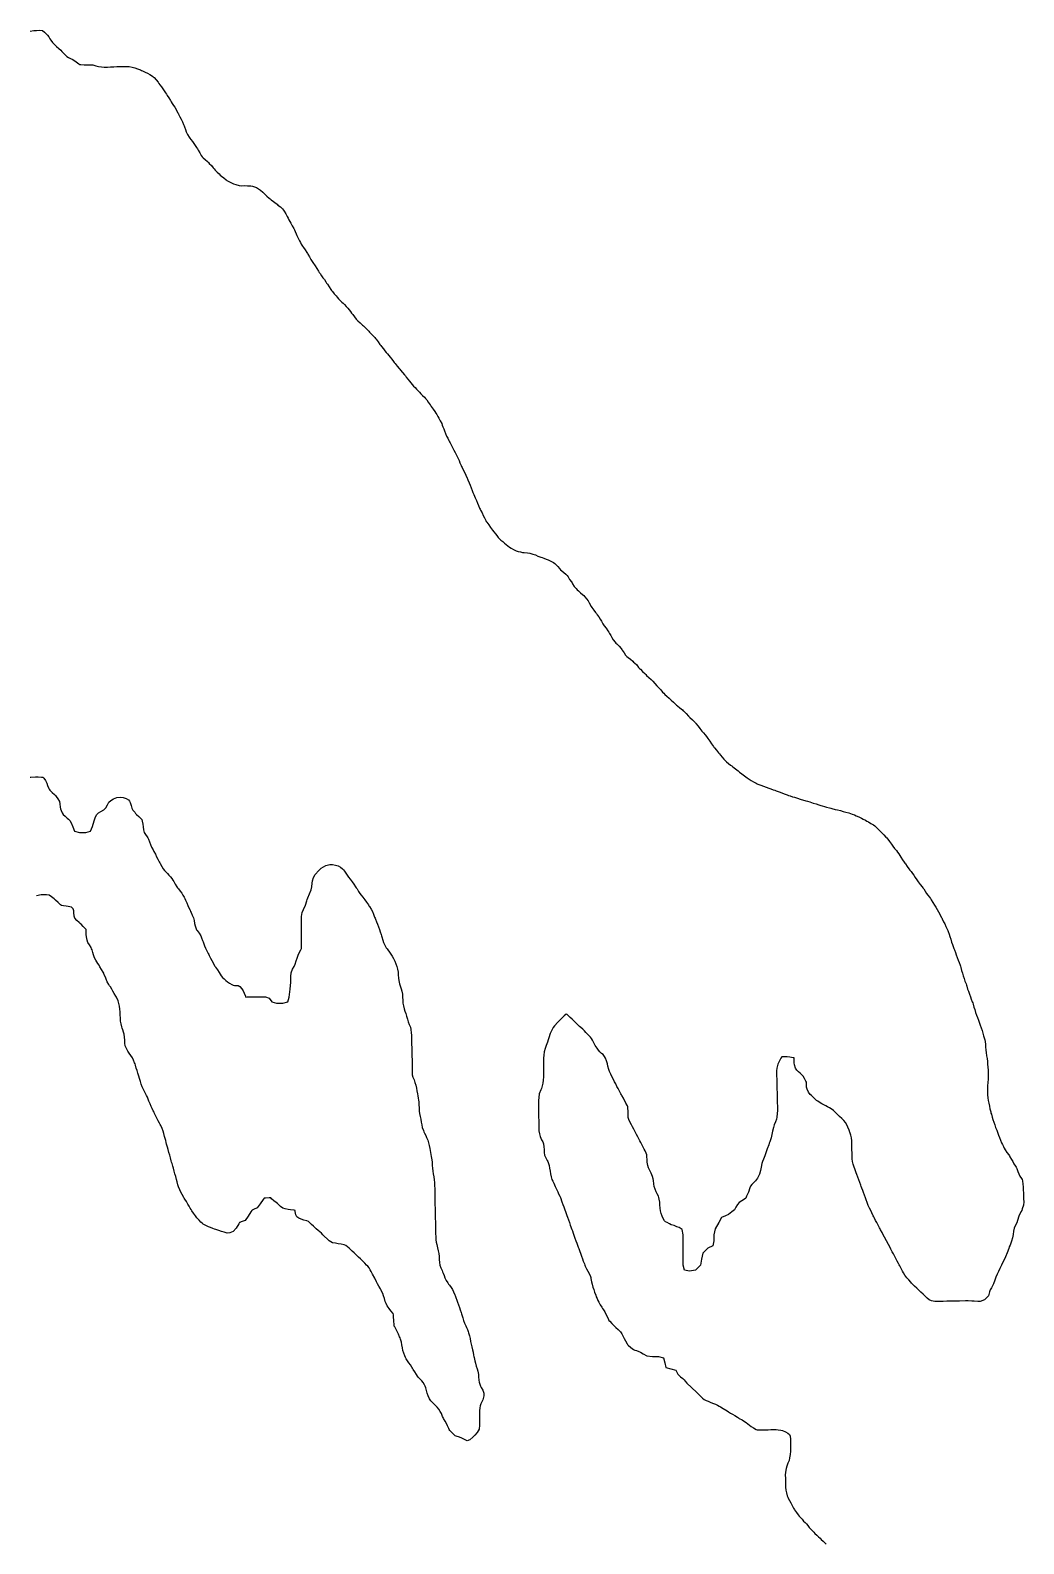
# Model space of a CAD drawing. Header units: inches. Extents: x 654597 to 662585, y 4606423 to 4617894.
# Drawn here: x 654619 to 656338, y 4615275 to 4617894 of the extents above; entities that cross this region are included whole.
import ezdxf

# ---------------------------------------------------------------- set-up
doc = ezdxf.new("R2010")
doc.units = ezdxf.units.IN
doc.header["$MEASUREMENT"] = 0
doc.layers.add('$DDT_AUDIT_GENERATED_(3E)', color=7, linetype='Continuous')

msp = doc.modelspace()

# ---------------------------------------------------------------- linework, layer by layer
at = {"layer": '$DDT_AUDIT_GENERATED_(3E)', "elevation": -150}
for points in [[(654618.6, 4617892.3), (654624.6, 4617893.2), (654629.6, 4617893.5), (654635.3, 4617893.7), (654639.8, 4617893.1), (654643.3, 4617890.6), (654646.3, 4617887.5), (654648.5, 4617885), (654650.6, 4617882.2), (654652.6, 4617879.1), (654654.2, 4617876.3), (654657.2, 4617872.5), (654660.6, 4617868.9), (654662.4, 4617867.2), (654664.2, 4617865.6), (654668, 4617862.4), (654671.5, 4617859.1), (654673.4, 4617857.1), (654675.2, 4617855.1), (654678.5, 4617851.5), (654682.1, 4617848.4), (654684.8, 4617846.8), (654688, 4617845.1), (654691.1, 4617843.4), (654693.8, 4617841.8), (654698.2, 4617839), (654702.5, 4617835.4), (654703.7, 4617834.4), (654705.8, 4617834.2), (654712, 4617834), (654716.4, 4617834), (654722.7, 4617834), (654726.6, 4617833.6), (654732, 4617832.1), (654736.5, 4617831.2), (654741.6, 4617830.2), (654746.7, 4617829.7), (654752.1, 4617829.8), (654757.5, 4617830.3), (654763.3, 4617830.6), (654768.5, 4617831), (654774.3, 4617831.2), (654779.2, 4617831.2), (654784.9, 4617831.1), (654789.6, 4617830.8), (654794.8, 4617829.8), (654799.5, 4617828.4), (654804, 4617827), (654809.1, 4617825.1), (654811, 4617824.3), (654812.9, 4617823.4), (654817.5, 4617821.3), (654821.3, 4617819.4), (654825.6, 4617817), (654830.1, 4617814.2), (654831.5, 4617813.2), (654832.7, 4617812), (654836.4, 4617807.8), (654839.7, 4617803.6), (654841.2, 4617801.5), (654842.8, 4617799.4), (654845.4, 4617795.8), (654847.7, 4617792.4), (654850.2, 4617789), (654852.7, 4617785.3), (654854.2, 4617783.1), (654855.5, 4617780.9), (654858.3, 4617776.5), (654861, 4617772), (654862.4, 4617769.6), (654864, 4617767.2), (654866.4, 4617763.7), (654868.5, 4617760.5), (654870.9, 4617756.3), (654873.5, 4617751.4), (654874.3, 4617750), (654875.1, 4617748.5), (654877.6, 4617743.7), (654879.8, 4617739.6), (654881.8, 4617735.4), (654883.9, 4617730.4), (654884.7, 4617728.5), (654885.4, 4617726.3), (654887.1, 4617721.7), (654888.5, 4617718), (654890.9, 4617713.5), (654893.5, 4617708.9), (654894.7, 4617706.8), (654896.2, 4617704.7), (654899.2, 4617701.2), (654901.8, 4617697.6), (654903.9, 4617694.5), (654906.2, 4617690.9), (654907.8, 4617688.5), (654909.3, 4617686.2), (654912, 4617681.8), (654914.5, 4617677.2), (654915.9, 4617674.9), (654917.6, 4617672.9), (654921.4, 4617669.8), (654925.1, 4617666.4), (654926.8, 4617664.8), (654928.4, 4617663.3), (654932.1, 4617659.7), (654935.3, 4617655.8), (654937, 4617653.7), (654938.8, 4617651.5), (654942.1, 4617648.3), (654945.4, 4617645.1), (654947.4, 4617643.1), (654949.6, 4617641.3), (654953.5, 4617638.2), (654957.4, 4617634.8), (654959, 4617633.5), (654960.8, 4617632.5), (654965.7, 4617630.1), (654970.2, 4617628.1), (654974.5, 4617626.7), (654979.8, 4617625.1), (654983.8, 4617624.7), (654990, 4617624.8), (654994.6, 4617624.7), (655000.5, 4617624.2), (655002.9, 4617623.9), (655005, 4617623.2), (655009.8, 4617621.4), (655013.3, 4617619.4), (655017.2, 4617616.8), (655020.8, 4617613.6), (655022.5, 4617612), (655024.3, 4617610.3), (655028, 4617606.8), (655031.9, 4617603.2), (655033.5, 4617601.8), (655035.2, 4617600.5), (655039.6, 4617597.2), (655044, 4617593.8), (655045.6, 4617592.5), (655047.2, 4617591.3), (655051.5, 4617588.1), (655055.1, 4617584.4), (655056.6, 4617582.5), (655057.9, 4617580.5), (655060.7, 4617576), (655063.3, 4617571.5), (655064.7, 4617568.8), (655066.3, 4617565.8), (655068, 4617562.6), (655069.6, 4617559.7), (655071.9, 4617555.2), (655074.4, 4617550.6), (655075.7, 4617548.1), (655077, 4617545.4), (655078.7, 4617541.7), (655080.1, 4617538.5), (655082.4, 4617534), (655084.7, 4617529.4), (655086.1, 4617526.7), (655087.6, 4617523.7), (655089.4, 4617520.3), (655091.3, 4617517.6), (655094.3, 4617513.5), (655097.4, 4617508.9), (655098.3, 4617507.6), (655099, 4617506.2), (655101.7, 4617501.4), (655104, 4617497.2), (655106.2, 4617493.8), (655108.6, 4617490.2), (655110.2, 4617487.9), (655111.8, 4617485.8), (655114.7, 4617481.6), (655117.3, 4617476.9), (655118.5, 4617474.7), (655120, 4617472.6), (655122.7, 4617468.9), (655125.1, 4617465.5), (655127.5, 4617462.2), (655129.9, 4617458.5), (655131.4, 4617456.3), (655132.8, 4617454.1), (655135.8, 4617449.7), (655138.9, 4617445.2), (655140.1, 4617443.4), (655141.5, 4617441.7), (655144.7, 4617437.8), (655147.7, 4617434.1), (655149.6, 4617431.7), (655151.8, 4617429.2), (655154.7, 4617426.3), (655157.8, 4617423.4), (655160.2, 4617421.2), (655162.4, 4617419), (655165.2, 4617415.8), (655167.9, 4617412.7), (655170.4, 4617410), (655172.7, 4617407), (655174.7, 4617404.2), (655176.6, 4617401.6), (655179.6, 4617397.7), (655182.8, 4617393.6), (655184, 4617392.1), (655185.5, 4617390.8), (655189.6, 4617387.2), (655193.5, 4617383.6), (655195.3, 4617382), (655197, 4617380.4), (655200.7, 4617376.9), (655204.2, 4617373.2), (655205.7, 4617371.4), (655207.3, 4617369.7), (655211, 4617365.9), (655214.7, 4617361.9), (655216, 4617360.4), (655217.2, 4617358.9), (655220.6, 4617354.6), (655223.7, 4617350.2), (655225.1, 4617348.2), (655226.6, 4617346.3), (655229.6, 4617342.6), (655232.4, 4617339), (655234.5, 4617336.3), (655236.8, 4617333.5), (655239, 4617330.7), (655241.1, 4617328), (655244, 4617324.4), (655246.9, 4617320.7), (655248.3, 4617318.7), (655249.8, 4617316.9), (655253.3, 4617312.6), (655257, 4617308.2), (655258, 4617307), (655259, 4617305.8), (655262.7, 4617301.5), (655266.2, 4617297.3), (655267.7, 4617295.5), (655269.2, 4617293.5), (655272.1, 4617289.7), (655274.9, 4617286.3), (655277.1, 4617283.6), (655279.4, 4617281), (655281.9, 4617278.1), (655284.4, 4617275.4), (655287.1, 4617272.5), (655289.9, 4617269.7), (655292.3, 4617267.2), (655294.6, 4617264.7), (655297.5, 4617261.8), (655300.5, 4617258.8), (655302.7, 4617256.4), (655304.6, 4617254), (655307.4, 4617249.9), (655310.6, 4617245.5), (655311.6, 4617244.1), (655312.6, 4617242.7), (655315.8, 4617238.1), (655318.9, 4617233.9), (655320.5, 4617231.4), (655322.1, 4617228.6), (655324, 4617225.3), (655325.6, 4617222.2), (655328, 4617217.8), (655330.5, 4617213.1), (655331.6, 4617210.5), (655332.8, 4617207.3), (655334.1, 4617203.8), (655335.3, 4617200.8), (655337.3, 4617196), (655339.1, 4617191.5), (655340.9, 4617187.9), (655343, 4617184), (655344.3, 4617181.7), (655345.3, 4617179.6), (655347.7, 4617174.9), (655349.8, 4617170.4), (655351.6, 4617166.9), (655353.7, 4617163), (655355, 4617160.7), (655356.2, 4617158.5), (655358.5, 4617153.8), (655360.6, 4617149.3), (655362.2, 4617145.3), (655364.2, 4617140.5), (655364.9, 4617138.7), (655365.7, 4617137.1), (655368.1, 4617132.1), (655370.3, 4617127.9), (655372.4, 4617123.8), (655374.7, 4617118.8), (655375.3, 4617117.3), (655376, 4617115.7), (655378.1, 4617110.7), (655379.8, 4617106.5), (655381.6, 4617101.9), (655383.4, 4617097.1), (655384.6, 4617094.1), (655386, 4617090.6), (655387.3, 4617087.5), (655388.4, 4617084.7), (655390.5, 4617080), (655392.4, 4617075.5), (655394.1, 4617071.5), (655396.2, 4617066.8), (655397, 4617065), (655397.9, 4617063.3), (655400.4, 4617058.6), (655402.5, 4617054.2), (655404.4, 4617050.2), (655406.8, 4617045.5), (655407.7, 4617043.9), (655408.7, 4617042.4), (655411.9, 4617037.8), (655414.9, 4617033.5), (655416.5, 4617031.2), (655418.3, 4617028.9), (655420.9, 4617025.5), (655423.4, 4617022.4), (655425.9, 4617019.4), (655428.5, 4617016.2), (655430.7, 4617013.9), (655433.1, 4617011.6), (655436.1, 4617008.8), (655439.2, 4617006), (655442, 4617003.7), (655445.1, 4617001.4), (655447.8, 4616999.3), (655450.5, 4616997.5), (655454.9, 4616995.3), (655459.7, 4616993.1), (655462.9, 4616991.9), (655467.1, 4616990.9), (655470.1, 4616990.1), (655473.1, 4616989.8), (655479.2, 4616989.7), (655483.2, 4616989.1), (655488.3, 4616987.4), (655492.6, 4616985.8), (655496.8, 4616983.7), (655502, 4616982), (655504.6, 4616981.1), (655507.5, 4616980), (655511.4, 4616978.5), (655514.6, 4616977.3), (655519.3, 4616975.1), (655523.8, 4616972.7), (655526.2, 4616971.1), (655528.3, 4616969.1), (655531.3, 4616965.6), (655534.6, 4616962.1), (655536.4, 4616960.3), (655538.2, 4616958.5), (655541.7, 4616955.2), (655545.4, 4616952.4), (655547.5, 4616950.3), (655549.2, 4616947.9), (655551.8, 4616943.4), (655554.9, 4616939), (655556.1, 4616937.5), (655557.1, 4616935.8), (655560, 4616931.4), (655563.1, 4616927.7), (655565.2, 4616925.5), (655567.5, 4616923.4), (655570.8, 4616920.3), (655574.3, 4616917.3), (655576.3, 4616915.4), (655578.2, 4616913.3), (655581.2, 4616909.9), (655584, 4616906.5), (655586, 4616903.1), (655589.3, 4616896.8), (655590.6, 4616894.9), (655593.8, 4616890.5), (655596.8, 4616886.1), (655598.3, 4616884.3), (655599.7, 4616882.4), (655602.5, 4616878.6), (655604.7, 4616874.8), (655606.8, 4616871), (655609.3, 4616866.8), (655610.5, 4616864.9), (655611.7, 4616863.2), (655615, 4616858.8), (655618.1, 4616854.4), (655619.5, 4616852.4), (655620.8, 4616850.1), (655623, 4616846.2), (655625, 4616842.8), (655627.4, 4616838.8), (655630.5, 4616835), (655631.9, 4616833.3), (655633.5, 4616831.8), (655637.4, 4616828), (655641, 4616823.7), (655642.1, 4616822.3), (655643.1, 4616820.9), (655646.2, 4616816.4), (655648.8, 4616812.1), (655650.8, 4616810), (655653.1, 4616808.3), (655657.2, 4616805.2), (655661.2, 4616801.7), (655662.7, 4616800.4), (655664.1, 4616799.2), (655668.1, 4616795.5), (655671.4, 4616791.2), (655672.9, 4616789.5), (655674.5, 4616787.9), (655678.2, 4616784.2), (655682, 4616780.5), (655683.6, 4616779), (655685.2, 4616777.4), (655689.1, 4616773.8), (655693, 4616770), (655694.5, 4616768.7), (655695.9, 4616767.2), (655699.6, 4616763.3), (655703.1, 4616759.4), (655704.7, 4616757.6), (655706.3, 4616755.7), (655709.5, 4616752.1), (655712.6, 4616748.6), (655714.7, 4616746.5), (655716.9, 4616744.5), (655720.4, 4616741.4), (655723.9, 4616738.1), (655725.8, 4616736.4), (655727.7, 4616734.7), (655731.4, 4616731.3), (655735, 4616727.7), (655736.7, 4616726.1), (655738.5, 4616724.7), (655742.8, 4616721.2), (655747, 4616717.5), (655748.2, 4616716.3), (655749.4, 4616715.2), (655753.7, 4616711.2), (655757.8, 4616707), (655758.9, 4616705.8), (655760.1, 4616704.7), (655764.4, 4616700.7), (655768.5, 4616696.5), (655769.6, 4616695.3), (655770.6, 4616694), (655774.1, 4616689.7), (655777.3, 4616685.5), (655778.9, 4616683.2), (655780.7, 4616681), (655783.6, 4616677.7), (655786.3, 4616674.5), (655788.5, 4616671.5), (655790.9, 4616668.3), (655792.9, 4616665.8), (655794.7, 4616663.3), (655797.6, 4616659.1), (655800.8, 4616654.5), (655801.7, 4616653.3), (655802.7, 4616652.1), (655806.3, 4616647.7), (655809.6, 4616643.4), (655811.2, 4616641.4), (655812.8, 4616639.4), (655815.8, 4616635.8), (655818.7, 4616632.4), (655820.8, 4616629.9), (655823.3, 4616627.7), (655826.8, 4616625), (655830.5, 4616622.1), (655832.5, 4616620.6), (655834.5, 4616619.2), (655838.9, 4616615.9), (655843.3, 4616612.3), (655844.5, 4616611.2), (655845.8, 4616610.2), (655850.2, 4616606.8), (655854.4, 4616603.6), (655856.7, 4616602), (655859.1, 4616600.2), (655862.5, 4616597.8), (655865.8, 4616595.6), (655870, 4616593.3), (655874.9, 4616590.7), (655876.4, 4616590), (655877.9, 4616589.3), (655882.9, 4616587.2), (655887.3, 4616585.7), (655891.9, 4616584), (655896.8, 4616582.2), (655900.1, 4616581), (655903.9, 4616579.6), (655906.8, 4616578.5), (655909.4, 4616577.5), (655914.4, 4616575.7), (655918.9, 4616574), (655923.3, 4616572.4), (655928.4, 4616570.6), (655930.9, 4616569.7), (655933.7, 4616568.7), (655937.8, 4616567.4), (655941.2, 4616566.4), (655946.3, 4616564.8), (655950.9, 4616563.4), (655960.5, 4616560.5), (655963.6, 4616559.5), (655967.4, 4616558.4), (655970.7, 4616557.4), (655973.4, 4616556.5), (655978.6, 4616555), (655983.1, 4616553.6), (655986.5, 4616552.5), (655988.7, 4616551.9), (655992.7, 4616550.6), (655996.6, 4616549.5), (656001.6, 4616548.1), (656003.8, 4616547.5), (656005.8, 4616547), (656011.2, 4616545.6), (656015.6, 4616544.6), (656020.7, 4616543.4), (656025.4, 4616542.1), (656030, 4616540.9), (656035.1, 4616539.4), (656038, 4616538.4), (656041.1, 4616537.2), (656044.7, 4616535.8), (656047.7, 4616534.5), (656052.4, 4616532.5), (656057, 4616530.5), (656060.1, 4616528.8), (656063.7, 4616526.8), (656066.4, 4616525.3), (656068.9, 4616524), (656073.4, 4616521.3), (656077.9, 4616518.6), (656079.9, 4616517.2), (656081.6, 4616515.5), (656085.1, 4616511.8), (656088.8, 4616508.3), (656090.5, 4616506.6), (656092.1, 4616504.9), (656095.7, 4616501.2), (656099.4, 4616497.7), (656101, 4616496), (656102.4, 4616494.2), (656105.5, 4616489.7), (656108.9, 4616485.4), (656110.1, 4616483.8), (656111.4, 4616482), (656114.4, 4616478), (656117.4, 4616474.2), (656119.3, 4616471.6), (656121.4, 4616468.7), (656123.3, 4616465.7), (656125.1, 4616462.9), (656127.8, 4616458.5), (656131, 4616454), (656131.9, 4616452.6), (656132.9, 4616451.2), (656135.9, 4616446.6), (656139, 4616442.7), (656140.9, 4616440.4), (656142.9, 4616438), (656145.4, 4616434.7), (656147.7, 4616431.5), (656150, 4616427.6), (656152.8, 4616423.5), (656153.9, 4616421.8), (656155, 4616420.1), (656158.4, 4616415.6), (656162, 4616411.5), (656163.4, 4616409.9), (656164.6, 4616408.1), (656167.2, 4616403.9), (656169.7, 4616400.2), (656172, 4616396.9), (656174.4, 4616393.6), (656176.2, 4616391.2), (656177.7, 4616388.8), (656180.5, 4616384.4), (656183.5, 4616380), (656184.7, 4616378.2), (656185.9, 4616376.2), (656188.2, 4616372), (656190.3, 4616368.3), (656192.4, 4616364), (656195, 4616359.2), (656195.9, 4616357.6), (656196.6, 4616356), (656198.9, 4616351.2), (656201, 4616347.2), (656202.9, 4616342.8), (656205.3, 4616338), (656206.3, 4616336.2), (656207.1, 4616334.2), (656208.7, 4616329.4), (656210.1, 4616325.6), (656211.5, 4616320.7), (656213, 4616316), (656214.4, 4616311.6), (656216.3, 4616306.5), (656217, 4616304.6), (656217.7, 4616302.4), (656219.4, 4616297.7), (656220.8, 4616294), (656222.6, 4616289.2), (656224.5, 4616284.6), (656225.9, 4616280.8), (656227.6, 4616276.2), (656228.3, 4616274.1), (656228.9, 4616272), (656230.3, 4616266.6), (656231.6, 4616262.4), (656233.1, 4616257.5), (656234.7, 4616252.8), (656236.1, 4616248.5), (656237.9, 4616243.4), (656238.5, 4616241.6), (656239.1, 4616239.7), (656240.7, 4616234.7), (656242.2, 4616230.7), (656243.8, 4616225.9), (656245.5, 4616221.3), (656247, 4616217.2), (656248.8, 4616212.4), (656249.5, 4616210.5), (656250, 4616208.7), (656251.6, 4616203.3), (656252.9, 4616199.1), (656254.5, 4616194.3), (656256.3, 4616189.6), (656257.7, 4616185.5), (656259.5, 4616180.5), (656260.1, 4616178.8), (656260.7, 4616177.1), (656262.6, 4616171.9), (656264.3, 4616167.6), (656265.6, 4616162.9), (656267, 4616158.1), (656268.3, 4616153.8), (656269.9, 4616148.5), (656270.5, 4616146.6), (656270.8, 4616144.1), (656271.4, 4616138.8), (656271.8, 4616134.9), (656272.4, 4616129.1), (656272.9, 4616124.7), (656273.6, 4616119.2), (656274.2, 4616114.6), (656274.8, 4616109.3), (656275.3, 4616104.5), (656275.6, 4616099.2), (656276, 4616094.2), (656276.2, 4616089), (656276.4, 4616083.7), (656276.1, 4616078.5), (656275.7, 4616073), (656275.2, 4616067.3), (656275, 4616062.2), (656275, 4616056.7), (656275.3, 4616051.8), (656275.7, 4616046.6), (656276.3, 4616041.7), (656277.2, 4616036.9), (656278.3, 4616031.8), (656279.3, 4616027.5), (656280.6, 4616022), (656281.1, 4616020), (656281.7, 4616018), (656283.1, 4616012.9), (656284.3, 4616009), (656285.8, 4616004.1), (656287.5, 4615999.6), (656289.1, 4615995.3), (656291.3, 4615990.4), (656292, 4615988.8), (656292.6, 4615987.2), (656294.3, 4615981.9), (656295.7, 4615977.7), (656297.5, 4615973), (656299.5, 4615968.3), (656300.9, 4615965.4), (656302.6, 4615962.2), (656304.1, 4615959.1), (656305.6, 4615956.4), (656308.4, 4615951.9), (656311.8, 4615947.6), (656312.9, 4615946.1), (656313.9, 4615944.4), (656316.5, 4615939.9), (656318.9, 4615936), (656320.9, 4615932.3), (656323.4, 4615928.3), (656324.7, 4615926.4), (656325.6, 4615924.2), (656327.5, 4615919.1), (656329.4, 4615914.9), (656331.2, 4615910.8), (656333.9, 4615906.7), (656335, 4615905), (656335.4, 4615902.7), (656336.1, 4615896.9), (656336.6, 4615892.5), (656336.9, 4615886.7), (656337.3, 4615882.2), (656337.5, 4615876.6), (656337.6, 4615871.8), (656337.8, 4615866.2), (656337.2, 4615860.9), (656335.2, 4615854.3), (656334.3, 4615851.7), (656333, 4615849.1), (656329.5, 4615841.4), (656326.7, 4615834), (656325.6, 4615830.2), (656323.7, 4615826.1), (656321.4, 4615820.6), (656320.2, 4615815.7), (656319.2, 4615809.7), (656318.3, 4615804), (656316.8, 4615798.1), (656314, 4615791.5), (656312.7, 4615788.6), (656311.9, 4615785.8), (656309.2, 4615778.3), (656306.1, 4615771.2), (656304.2, 4615767.2), (656302.3, 4615763.2), (656299.3, 4615756.9), (656296.4, 4615750.8), (656294.2, 4615746), (656292, 4615741.1), (656289.6, 4615735.9), (656287.5, 4615730.8), (656285.3, 4615724.6), (656281.9, 4615717.8), (656279.8, 4615714.4), (656278.6, 4615710.7), (656276.6, 4615704), (656270, 4615697.1), (656262.2, 4615694), (656258.1, 4615693.7), (656252.1, 4615694.3), (656247.8, 4615694.6), (656241.8, 4615695), (656237.2, 4615695.1), (656226.4, 4615694.8), (656220.2, 4615694.7), (656215.7, 4615694.6), (656209.4, 4615694.4), (656204.9, 4615694.3), (656198.6, 4615694.2), (656194.2, 4615694.1), (656187.8, 4615694), (656183.8, 4615694.2), (656178.2, 4615695.3), (656174.3, 4615696.7), (656170.6, 4615699.9), (656166.9, 4615703.4), (656165.2, 4615705.1), (656163.5, 4615706.8), (656159.8, 4615710.4), (656155.9, 4615713.9), (656154.3, 4615715.4), (656152.7, 4615716.9), (656148.8, 4615720.6), (656144.9, 4615724.3), (656143.4, 4615725.7), (656142.1, 4615727.2), (656138.7, 4615731.3), (656135.4, 4615735.1), (656133.6, 4615737.2), (656131.9, 4615739.6), (656129.8, 4615743.3), (656128.1, 4615746.6), (656125.7, 4615751), (656123.2, 4615755.7), (656122.2, 4615757.7), (656121, 4615759.8), (656118.8, 4615763.9), (656116.9, 4615767.5), (656114.6, 4615771.8), (656112.1, 4615776.6), (656111.2, 4615778.3), (656110.2, 4615780.1), (656107.9, 4615784.6), (656105.8, 4615788.5), (656103.5, 4615792.7), (656100.2, 4615799), (656096.9, 4615805.3), (656094.6, 4615809.4), (656092.5, 4615813.4), (656090.1, 4615818), (656089.2, 4615819.7), (656088.3, 4615821.3), (656083.5, 4615830.4), (656081.5, 4615834.1), (656079.3, 4615838.3), (656078.2, 4615840.4), (656077.3, 4615842.3), (656075, 4615847.2), (656072.9, 4615851.5), (656071, 4615855.4), (656068.7, 4615859.9), (656067.9, 4615861.8), (656063.8, 4615873.1), (656062.2, 4615877.7), (656060.4, 4615882.5), (656059.2, 4615885.9), (656057.7, 4615890), (656056.7, 4615892.7), (656055.8, 4615895), (656053.9, 4615900), (656052.3, 4615904.5), (656050.7, 4615908.9), (656049, 4615913.9), (656048, 4615916.8), (656046.8, 4615920.1), (656045.6, 4615923.6), (656044.5, 4615926.5), (656042.8, 4615931.4), (656041.4, 4615936.1), (656040.9, 4615941), (656040.7, 4615946.3), (656040.6, 4615951.3), (656040.4, 4615956.7), (656040.3, 4615961.7), (656040.2, 4615967.2), (656040, 4615972.1), (656039.6, 4615977.4), (656038.5, 4615981.8), (656036.7, 4615986.7), (656036.2, 4615988.3), (656036, 4615988.6), (656035.4, 4615990.2), (656033.4, 4615995.4), (656031.6, 4615999.5), (656029.2, 4616003.5), (656026.2, 4616007.3), (656024.6, 4616009), (656022.9, 4616010.5), (656019.2, 4616014.1), (656015.5, 4616017.6), (656013.7, 4616019.3), (656011.9, 4616021), (656008.3, 4616024.4), (656004.6, 4616027.6), (656001.9, 4616029.3), (655998.4, 4616030.9), (655995.4, 4616032.4), (655992.8, 4616033.8), (655988.2, 4616036.3), (655983.7, 4616039.1), (655981.5, 4616040.4), (655979.3, 4616042), (655975.9, 4616045.1), (655972.6, 4616048.3), (655970.4, 4616050.3), (655968.3, 4616052.4), (655965.2, 4616056.2), (655962.7, 4616061.3), (655961.9, 4616064.9), (655961.8, 4616071.1), (655961.7, 4616073.5), (655960.9, 4616075.2), (655958.5, 4616079.8), (655956.2, 4616083.6), (655953.6, 4616086.3), (655950.9, 4616088.9), (655948.1, 4616091.5), (655945.3, 4616094.2), (655943, 4616098), (655941, 4616103.3), (655940.4, 4616107), (655940.3, 4616113.3), (655940.3, 4616115.4), (655938.6, 4616115.8), (655933, 4616117), (655928.4, 4616117.5), (655922.5, 4616117.6), (655919.1, 4616117.1), (655917.3, 4616115.2), (655915.5, 4616111.6), (655912.5, 4616104.7), (655910.7, 4616097.8), (655910.1, 4616093), (655910.1, 4616086.9), (655910.3, 4616076.5), (655910.6, 4616066.1), (655910.7, 4616061.5), (655910.8, 4616055.7), (655910.9, 4616051), (655911, 4616045.3), (655911.5, 4616024.4), (655911.3, 4616019.3), (655910.4, 4616013.1), (655909.7, 4616009.3), (655908.1, 4616004.9), (655906, 4615999.8), (655904.5, 4615995.1), (655902.8, 4615988.9), (655901.8, 4615982.8), (655900.5, 4615977.1), (655898.2, 4615970.3), (655897.3, 4615967.8), (655896.4, 4615965.3), (655893.6, 4615957.9), (655891.4, 4615951.3), (655889.8, 4615946), (655887.3, 4615940.1), (655885.7, 4615936.3), (655884.7, 4615932.8), (655883.3, 4615926.3), (655882.2, 4615920.6), (655880.6, 4615914.3), (655877.1, 4615907.5), (655873.4, 4615902.8), (655867.3, 4615896.5), (655864.7, 4615893.7), (655863.7, 4615890.8), (655861.2, 4615883.4), (655858.1, 4615876.1), (655856.8, 4615873), (655854.4, 4615871), (655849.7, 4615867.9), (655845.2, 4615865), (655842.6, 4615861.8), (655839.6, 4615857), (655837, 4615852.5), (655832.8, 4615849.3), (655826.7, 4615844.8), (655821.4, 4615842.4), (655814.5, 4615839.3), (655810.2, 4615830.6), (655803.8, 4615820), (655801.7, 4615809.5), (655801.7, 4615798.9), (655799.6, 4615790.5), (655791, 4615786.3), (655782.5, 4615777.9), (655780.4, 4615767.3), (655778.2, 4615756.8), (655769.7, 4615748.3), (655759.1, 4615746.2), (655750.5, 4615748.3), (655748.4, 4615756.8), (655748.4, 4615809.5), (655746.8, 4615818.4), (655741.4, 4615822), (655737.4, 4615823.2), (655733, 4615825.4), (655727.9, 4615826.6), (655724.5, 4615828.4), (655720.8, 4615830.4), (655718.1, 4615831.8), (655716.1, 4615833.6), (655713.7, 4615837.7), (655711.9, 4615841.5), (655710.3, 4615846), (655708.9, 4615851), (655708.4, 4615855.4), (655708.3, 4615861.1), (655707.9, 4615865.8), (655706.9, 4615871.3), (655706.4, 4615873.7), (655705.5, 4615876), (655703.7, 4615880.4), (655701.9, 4615883.9), (655700.1, 4615888.4), (655698.4, 4615893.2), (655697.5, 4615897.3), (655697.2, 4615903.1), (655696.5, 4615906.5), (655695.2, 4615910.1), (655694.1, 4615913.3), (655693, 4615915.9), (655690.5, 4615920.6), (655688.3, 4615925.2), (655687.2, 4615929.3), (655686.3, 4615934.8), (655685.9, 4615939.1), (655685.7, 4615945), (655685.3, 4615947.8), (655684.2, 4615950.5), (655682.6, 4615954.5), (655681.2, 4615957.7), (655678.8, 4615962.3), (655676.4, 4615966.9), (655675.1, 4615969.3), (655673.6, 4615972), (655671.7, 4615975.6), (655670.1, 4615978.7), (655667.7, 4615983.1), (655665.2, 4615987.8), (655664.1, 4615990), (655662.8, 4615992.3), (655660.7, 4615996.2), (655658.9, 4615999.7), (655656.6, 4616004), (655654.1, 4616008.8), (655653.4, 4616012.6), (655653.2, 4616018.6), (655653.1, 4616022.9), (655652.8, 4616029), (655652.6, 4616031.2), (655651.8, 4616032.7), (655649.3, 4616037.4), (655644.9, 4616045.6), (655642.5, 4616050.2), (655641.6, 4616051.8), (655640.8, 4616053.4), (655638.2, 4616058.2), (655635.9, 4616062.4), (655633.9, 4616066.2), (655631.6, 4616070.5), (655630.6, 4616072.4), (655629.6, 4616074.3), (655627.1, 4616079.1), (655624.8, 4616083.4), (655623, 4616087.1), (655620.9, 4616091.7), (655620.1, 4616093.7), (655619.5, 4616095.7), (655618.2, 4616101.1), (655617.3, 4616105.4), (655615.7, 4616110.2), (655614.1, 4616114.9), (655612.2, 4616118.1), (655609.8, 4616121.1), (655607.1, 4616123.3), (655604.4, 4616125.9), (655601.8, 4616128.8), (655599.4, 4616132.2), (655597.6, 4616134.7), (655596.2, 4616137.2), (655593.8, 4616141.7), (655591.4, 4616146.2), (655589.9, 4616148.8), (655588.2, 4616151.5), (655585.4, 4616154.5), (655582.5, 4616157.4), (655580.1, 4616159.7), (655577.7, 4616162.1), (655574.7, 4616165), (655571.6, 4616167.9), (655569.3, 4616170.1), (655566.9, 4616172.3), (655563.6, 4616175.1), (655560.5, 4616178.3), (655558.4, 4616180.4), (655556.2, 4616182.5), (655552.7, 4616185.5), (655549.4, 4616188.8), (655547.5, 4616190.7), (655545.7, 4616191.2), (655542.2, 4616188.1), (655536.4, 4616182.1), (655531.8, 4616177.3), (655526, 4616171.1), (655523.4, 4616168), (655521.8, 4616164.8), (655518.4, 4616157.5), (655516, 4616150.1), (655515, 4616146.6), (655513.6, 4616142.6), (655511.4, 4616137), (655509.5, 4616131.8), (655507.9, 4616125.9), (655507.4, 4616120), (655506.9, 4616114.8), (655506.8, 4616109.1), (655506.7, 4616104.1), (655506.8, 4616098.5), (655506.8, 4616093.5), (655506.7, 4616087.9), (655506.6, 4616082.9), (655506.3, 4616077), (655505.6, 4616071.7), (655503.8, 4616064.9), (655503.1, 4616062.7), (655502.2, 4616060.4), (655499.5, 4616053.2), (655498.4, 4616047.1), (655497.9, 4616041.6), (655497.8, 4616036.2), (655497.9, 4616031), (655498, 4616025.8), (655498.1, 4616020.5), (655498.2, 4616015.3), (655498.5, 4616004.9), (655498.6, 4615999.6), (655498.7, 4615994.5), (655498.9, 4615989.2), (655499.6, 4615984.3), (655501.1, 4615979.2), (655502, 4615976.6), (655503.4, 4615974), (655505.3, 4615970.4), (655506.7, 4615966.9), (655507.4, 4615961.8), (655507.9, 4615956.8), (655508.1, 4615951.6), (655508.7, 4615946.9), (655510.7, 4615942.6), (655513.3, 4615938), (655514.1, 4615936.3), (655514.7, 4615934.6), (655516.4, 4615929.4), (655517.3, 4615924.8), (655518, 4615919.4), (655518.9, 4615914.7), (655519.7, 4615909.8), (655521.2, 4615905.1), (655522.7, 4615902), (655524.4, 4615898.6), (655525.9, 4615895.7), (655527.1, 4615893), (655529.2, 4615888.2), (655531.3, 4615883.7), (655532.8, 4615880.1), (655534.8, 4615876.2), (655535.9, 4615873.8), (655538.5, 4615866.5), (655540.1, 4615862.1), (655541.7, 4615857.6), (655543.5, 4615852.6), (655544.6, 4615849.7), (655545.9, 4615846.2), (655547.1, 4615842.9), (655548.1, 4615840.1), (655549.8, 4615835.1), (655551.5, 4615830.7), (655553, 4615826.3), (655555.7, 4615818.8), (655556.7, 4615816), (655558.2, 4615812), (655559.4, 4615808.7), (655561.1, 4615803.8), (655562.8, 4615799.2), (655564.3, 4615795), (655566.2, 4615789.8), (655566.9, 4615787.9), (655567.6, 4615785.8), (655572.4, 4615772.5), (655574.1, 4615767.8), (655575.6, 4615763.8), (655577.4, 4615759), (655578.1, 4615757.1), (655578.9, 4615755.4), (655581.2, 4615750.4), (655583.7, 4615746.3), (655585.7, 4615742.3), (655587.8, 4615737.1), (655588.5, 4615735.5), (655588.9, 4615733.6), (655589.9, 4615728.2), (655590.7, 4615724.1), (655592.3, 4615719), (655593.6, 4615714.5), (655595.2, 4615710), (655597.1, 4615705.1), (655598.1, 4615702.3), (655599.3, 4615699.2), (655601, 4615695.8), (655602.6, 4615692.9), (655605, 4615688.4), (655607.5, 4615683.9), (655608.8, 4615681.8), (655610.3, 4615679.7), (655612.8, 4615675.9), (655614.8, 4615672.3), (655617, 4615668.2), (655619.1, 4615663.1), (655619.9, 4615661.2), (655621.3, 4615659.7), (655625.1, 4615655.8), (655628.9, 4615652.1), (655630.4, 4615650.6), (655632, 4615649.2), (655636, 4615645.4), (655639.9, 4615641.6), (655641.2, 4615640), (655642.3, 4615637.9), (655644.5, 4615633.7), (655646.5, 4615630), (655648.8, 4615625.7), (655651.5, 4615620.9), (655652.3, 4615619.5), (655653.4, 4615618.3), (655657.6, 4615614.4), (655662.2, 4615611), (655664.7, 4615610), (655667.8, 4615609), (655671.6, 4615607.6), (655674.6, 4615606.1), (655679.3, 4615603.4), (655685.6, 4615599.7), (655695.1, 4615598.6), (655705.8, 4615598.6), (655714.3, 4615596.4), (655716.4, 4615588), (655718.6, 4615579.6), (655735.6, 4615575.4), (655739.1, 4615568.3), (655743.9, 4615563.5), (655748, 4615561), (655749.9, 4615558.3), (655751.6, 4615555.9), (655755, 4615552.4), (655771.4, 4615536.9), (655776.8, 4615531.8), (655780, 4615528.7), (655782.1, 4615526.5), (655784.5, 4615524.6), (655788.1, 4615522.6), (655791.6, 4615521.4), (655796.3, 4615519.4), (655801, 4615517.5), (655804.3, 4615516.1), (655808, 4615514.4), (655810.8, 4615513.1), (655813.2, 4615511.9), (655817.8, 4615509.1), (655824.5, 4615504.9), (655826.9, 4615503.3), (655830.5, 4615501), (655833.8, 4615499), (655837.8, 4615496.5), (655842.2, 4615493.7), (655843.9, 4615492.7), (655845.5, 4615491.7), (655850.3, 4615489), (655854.6, 4615486.3), (655857.4, 4615484.6), (655860.2, 4615482.5), (655863, 4615480), (655865.9, 4615477.6), (655869.9, 4615475.3), (655874.7, 4615472.7), (655876.2, 4615471.9), (655878, 4615471.9), (655883.7, 4615472), (655886.6, 4615472), (655889.1, 4615472.1), (655895.6, 4615472.2), (655899.9, 4615472.3), (655906.3, 4615472.5), (655909.5, 4615472.4), (655912.9, 4615472), (655917.2, 4615471.4), (655920.3, 4615470.6), (655925.5, 4615468.5), (655929.5, 4615465.9), (655932.2, 4615463.9), (655933.8, 4615460.8), (655934.2, 4615455.8), (655934.3, 4615450.7), (655934.4, 4615445.3), (655934.3, 4615440.2), (655934.2, 4615434.8), (655933.5, 4615429.3), (655932.7, 4615423.2), (655931.6, 4615418.9), (655929.6, 4615414.1), (655927.7, 4615409.3), (655926.7, 4615405.1), (655925.5, 4615398.9), (655925.2, 4615393.5), (655925.4, 4615388), (655925.5, 4615383.1), (655925.6, 4615377.6), (655925.7, 4615372.6), (655926, 4615367.3), (655927.1, 4615362.8), (655928.6, 4615357.5), (655929.3, 4615355.6), (655930.2, 4615353.9), (655932.6, 4615349.4), (655934.6, 4615345.4), (655936.9, 4615341.2), (655939.5, 4615336.3), (655940.3, 4615334.9), (655941.2, 4615333.7), (655944.4, 4615329.1), (655947.4, 4615324.9), (655949.3, 4615322.6), (655951.2, 4615320.4), (655954.1, 4615317.2), (655956.9, 4615314), (655959.3, 4615311.5), (655961.7, 4615309), (655964.2, 4615306.1), (655966.4, 4615303.2), (655969.2, 4615300.1), (655972, 4615297), (655974.3, 4615294.7), (655976.5, 4615292.5), (655979.6, 4615289.5), (655982.7, 4615286.6), (655985.2, 4615284.4), (655987.5, 4615282), (655990.5, 4615279.2), (655993.4, 4615276.3), (655995.8, 4615273.9)], [(654618.6, 4616601.1), (654619.5, 4616601.4), (654627.6, 4616601.9), (654632.3, 4616602), (654638.2, 4616601.5), (654640.6, 4616601), (654642.2, 4616599.7), (654645.2, 4616595.6), (654647, 4616590.7), (654648.5, 4616587.1), (654650.2, 4616582.9), (654651.1, 4616580.3), (654652.5, 4616578.6), (654656.5, 4616574.8), (654660.4, 4616571), (654662, 4616569.6), (654663.3, 4616567.9), (654666.4, 4616563.6), (654669.3, 4616559), (654670, 4616555.1), (654670.2, 4616549.2), (654670.7, 4616546.2), (654672, 4616543.5), (654673.7, 4616539.8), (654675.5, 4616536.9), (654678.8, 4616533.6), (654682.2, 4616530.4), (654684.5, 4616528.5), (654686.8, 4616526.3), (654689.6, 4616522.3), (654692.4, 4616515.4), (654695.3, 4616507.7), (654703.8, 4616505.6), (654714.5, 4616505.6), (654723, 4616507.7), (654726, 4616516.1), (654728.9, 4616525.9), (654731.7, 4616532.7), (654734, 4616536.8), (654736.4, 4616539.3), (654740.6, 4616541.8), (654745.8, 4616544.9), (654749.5, 4616548.3), (654752.1, 4616553.2), (654754.7, 4616557.8), (654757.8, 4616561), (654762.6, 4616563.8), (654768.5, 4616566.1), (654775, 4616566.7), (654779.3, 4616566.3), (654784.4, 4616564.4), (654788.5, 4616561.9), (654790.4, 4616559.8), (654791.6, 4616557.4), (654793.2, 4616552.5), (654794.1, 4616547.9), (654796.3, 4616544), (654799.3, 4616540.5), (654800.9, 4616538.5), (654802.5, 4616536.6), (654806.2, 4616533.1), (654809.8, 4616529.6), (654811.4, 4616527.8), (654812.2, 4616525.4), (654813.3, 4616520), (654814.2, 4616515.4), (654814.6, 4616510.1), (654815.8, 4616505.8), (654818.2, 4616502.1), (654820.7, 4616498.2), (654821.9, 4616496.1), (654822.9, 4616494), (654825.1, 4616489.3), (654826.6, 4616484.7), (654828.5, 4616480.3), (654831, 4616475.3), (654831.7, 4616473.9), (654832.5, 4616472.6), (654835.3, 4616467.9), (654837.3, 4616463.5), (654839.2, 4616459.3), (654841.7, 4616454.9), (654842.7, 4616453.2), (654843.6, 4616451.6), (654846.2, 4616446.8), (654848.6, 4616442.6), (654850.6, 4616439.8), (654853.1, 4616437.4), (654855.9, 4616434.6), (654858.5, 4616431.8), (654861, 4616428.9), (654863.6, 4616426), (654865.5, 4616423.3), (654866.9, 4616420.5), (654869.4, 4616415.9), (654872.3, 4616411.5), (654873.6, 4616409.7), (654874.9, 4616407.9), (654877.9, 4616404), (654880.9, 4616400.3), (654882.7, 4616397.2), (654884.8, 4616393.7), (654886.2, 4616391.1), (654887.4, 4616388.6), (654889.5, 4616383.8), (654891.5, 4616379.2), (654892.9, 4616375.2), (654895.1, 4616370.9), (654896.1, 4616369), (654896.9, 4616367.2), (654899, 4616362.2), (654900.8, 4616357.8), (654902, 4616353.4), (654902.6, 4616348.2), (654904, 4616343.8), (654905.9, 4616338.9), (654906.5, 4616337.1), (654907.6, 4616335.8), (654910.9, 4616331.4), (654913.5, 4616326.8), (654915, 4616323.2), (654916.7, 4616318.8), (654917.6, 4616316.6), (654918.5, 4616314.5), (654920.3, 4616309.4), (654922.1, 4616305.1), (654924.1, 4616300.8), (654926.5, 4616295.9), (654927.3, 4616294.2), (654928.3, 4616292.4), (654930.6, 4616287.9), (654935, 4616279.8), (654937.6, 4616274.9), (654938.3, 4616273.5), (654939.3, 4616272.3), (654942.5, 4616267.8), (654945.2, 4616263.5), (654947, 4616260.6), (654949.1, 4616257.5), (654951.5, 4616254.9), (654954, 4616252.4), (654956.8, 4616249.7), (654959.7, 4616247.1), (654963.4, 4616244.9), (654967.6, 4616242.4), (654969.5, 4616241.2), (654972.1, 4616240.8), (654978.2, 4616240.5), (654981.5, 4616238.9), (654984.4, 4616235.2), (654986.8, 4616231.5), (654988.9, 4616227.5), (654991, 4616222.4), (654991.6, 4616220.8), (654991.7, 4616220.8), (654994, 4616220.9), (655000.3, 4616221), (655004.5, 4616221.1), (655010.9, 4616221.1), (655015.3, 4616221.1), (655021.6, 4616221), (655025.8, 4616221), (655032.2, 4616218.7), (655036.4, 4616212.4), (655044.9, 4616210.3), (655055.6, 4616210.3), (655064.1, 4616212.4), (655066.6, 4616220.8), (655067.7, 4616229.6), (655068.4, 4616234.6), (655069.1, 4616240.8), (655069.4, 4616245.9), (655069.3, 4616251.6), (655069.2, 4616256.4), (655069.8, 4616262.7), (655072.4, 4616268.9), (655075.2, 4616273.4), (655077, 4616277.7), (655078.8, 4616283.4), (655080.5, 4616288.3), (655082.9, 4616295.1), (655086.6, 4616302.2), (655088.1, 4616305), (655088.2, 4616307.7), (655088.1, 4616313.9), (655088.1, 4616318.2), (655088, 4616324.4), (655088, 4616328.6), (655087.9, 4616334.9), (655087.8, 4616339.1), (655087.8, 4616345.4), (655087.8, 4616349.7), (655087.7, 4616355.9), (655088.1, 4616360.2), (655089.3, 4616367), (655091.2, 4616372.3), (655094.7, 4616379.5), (655097.3, 4616387.2), (655098, 4616389.7), (655098.9, 4616392.2), (655101.6, 4616399.5), (655104.5, 4616406.1), (655106, 4616411.5), (655106.4, 4616417.7), (655107, 4616422.1), (655108.7, 4616427.5), (655111.8, 4616433), (655117.9, 4616439.7), (655122.2, 4616443.6), (655129.8, 4616448.2), (655136.9, 4616449.9), (655141.6, 4616450.1), (655146.9, 4616449.1), (655151.4, 4616448), (655155.2, 4616445.7), (655158.7, 4616442.8), (655160.8, 4616441), (655162.5, 4616438.8), (655164.9, 4616435.1), (655166.9, 4616431.7), (655169.4, 4616428.1), (655172.4, 4616424.7), (655174, 4616422.5), (655175.4, 4616420.4), (655178.4, 4616416.1), (655181.5, 4616411.6), (655182.7, 4616409.7), (655184, 4616407.8), (655186.6, 4616403.7), (655189.1, 4616400.2), (655191.3, 4616397.1), (655193.9, 4616393.9), (655195.8, 4616391.4), (655197.5, 4616389), (655200.5, 4616384.8), (655203.7, 4616380.2), (655204.7, 4616378.8), (655205.5, 4616377.4), (655208.4, 4616372.8), (655210.7, 4616368.6), (655212.4, 4616364.3), (655214.4, 4616359.3), (655215.2, 4616357.5), (655215.9, 4616355.5), (655217.7, 4616350.7), (655219.4, 4616346.9), (655221.2, 4616342.3), (655222.9, 4616337.5), (655224.2, 4616333.7), (655225.7, 4616329), (655226.5, 4616326.9), (655227.1, 4616324.8), (655228.5, 4616319.4), (655229.9, 4616315.3), (655232.1, 4616310.7), (655234.7, 4616306.2), (655236, 4616304.4), (655237.3, 4616302.6), (655240.2, 4616298.6), (655242.8, 4616294.8), (655244.9, 4616291.4), (655247.1, 4616287.6), (655248.4, 4616285.3), (655249.5, 4616283), (655251.3, 4616278), (655252.8, 4616273.5), (655253.9, 4616268.9), (655255, 4616263.7), (655255.5, 4616259.3), (655255.9, 4616253.7), (655256.5, 4616249.3), (655257.6, 4616243.6), (655258, 4616241.8), (655258.7, 4616240.2), (655260.6, 4616235.2), (655261.7, 4616230.7), (655262.5, 4616225.6), (655262.9, 4616220.6), (655263.1, 4616215.3), (655263.3, 4616210.3), (655264.3, 4616205.5), (655265.5, 4616200.5), (655266.8, 4616196.6), (655268.4, 4616192.1), (655269.2, 4616189.9), (655269.9, 4616187.7), (655271.4, 4616182.4), (655272.8, 4616178.1), (655274.4, 4616173.4), (655276.3, 4616168.7), (655277.2, 4616164.5), (655277.9, 4616158.9), (655278.2, 4616154.7), (655278.3, 4616148.6), (655278.4, 4616144.2), (655278.5, 4616138.2), (655278.6, 4616133.8), (655278.8, 4616127.7), (655278.9, 4616123.5), (655279.1, 4616117.3), (655279.2, 4616113.1), (655279.3, 4616106.8), (655279.3, 4616103.1), (655279.4, 4616097.8), (655279.5, 4616094.8), (655279.5, 4616092.2), (655279.6, 4616086), (655280.4, 4616082.4), (655282.7, 4616077.6), (655284.3, 4616073.1), (655285.7, 4616068.5), (655286.8, 4616063.3), (655287.4, 4616058.7), (655288.5, 4616053.3), (655289.1, 4616050), (655290, 4616045.8), (655290.6, 4616042.6), (655290.9, 4616039.7), (655291.1, 4616033.7), (655291.3, 4616029.4), (655291.7, 4616023.6), (655292.3, 4616019.4), (655293.5, 4616014.3), (655294.3, 4616009.6), (655295.2, 4616004.5), (655296, 4615999.6), (655297, 4615994.8), (655298.9, 4615989.9), (655299.8, 4615987.5), (655301, 4615985), (655302.9, 4615981.2), (655304.4, 4615977.8), (655306.4, 4615973.3), (655307.9, 4615968.3), (655308.9, 4615964), (655310.1, 4615958.5), (655310.7, 4615955.5), (655311.4, 4615951.8), (655312, 4615948.1), (655312.6, 4615945), (655313.3, 4615939.4), (655313.8, 4615934.9), (655314.1, 4615929.2), (655314.4, 4615924.7), (655315.2, 4615919.4), (655315.9, 4615914.8), (655316.9, 4615909.9), (655317.5, 4615904.7), (655318, 4615899.9), (655318.2, 4615894.4), (655318.4, 4615889.6), (655318.5, 4615884), (655318.6, 4615879.1), (655318.7, 4615873.6), (655318.8, 4615868.7), (655319.3, 4615847.9), (655319.4, 4615842.2), (655319.5, 4615837.5), (655319.6, 4615831.7), (655319.7, 4615827.1), (655319.8, 4615821.3), (655319.9, 4615816.7), (655320.1, 4615810.8), (655320.2, 4615806.2), (655320.3, 4615800.4), (655320.8, 4615796.6), (655321.9, 4615792.4), (655322.6, 4615789.5), (655323.2, 4615787), (655324.7, 4615781.7), (655325.6, 4615777.1), (655326, 4615771.7), (655326.3, 4615766.8), (655326.6, 4615761.5), (655327.3, 4615756.9), (655329, 4615752.3), (655331.2, 4615747.4), (655332.1, 4615745.4), (655333, 4615743.2), (655334.7, 4615738.7), (655336.1, 4615735.1), (655338.5, 4615730.4), (655341.4, 4615726), (655342.6, 4615724.2), (655343.9, 4615722.4), (655346.7, 4615718.4), (655349.2, 4615714.6), (655351.2, 4615710.6), (655353.4, 4615705.7), (655354.1, 4615704.1), (655358.1, 4615693.1), (655359.8, 4615688.4), (655361.4, 4615683.6), (655362.7, 4615679.7), (655364.3, 4615675), (655365, 4615672.9), (655365.6, 4615670.9), (655367, 4615665.5), (655368.4, 4615661.3), (655370.2, 4615656.6), (655372.2, 4615652), (655373.6, 4615648.9), (655375.2, 4615645.3), (655376.4, 4615642.3), (655377.2, 4615639.5), (655378.5, 4615634.3), (655379.6, 4615629.7), (655380.4, 4615624.6), (655381.5, 4615619.9), (655382.7, 4615615.5), (655384, 4615610.3), (655384.9, 4615606.5), (655385.8, 4615601.1), (655386.1, 4615598.9), (655386.6, 4615596.9), (655387.8, 4615591.4), (655388.9, 4615587.2), (655390.4, 4615582.2), (655392.2, 4615577.6), (655393.1, 4615573.2), (655394, 4615567.8), (655394.4, 4615563.4), (655394.6, 4615557.7), (655395.2, 4615554.2), (655396.6, 4615550.8), (655397.9, 4615547.6), (655399.1, 4615545), (655401.5, 4615540.3), (655403.5, 4615535.4), (655403.4, 4615530.8), (655401.9, 4615524.1), (655398.4, 4615516.7), (655397.1, 4615513.6), (655396.6, 4615510.1), (655396.1, 4615504.9), (655395.8, 4615501), (655395.9, 4615494.9), (655395.9, 4615490.5), (655395.9, 4615484.3), (655395.9, 4615480), (655395.2, 4615473), (655391.7, 4615467.1), (655387.7, 4615462.5), (655384.6, 4615459.4), (655379.1, 4615454.5), (655374.8, 4615452.6), (655369.9, 4615455.3), (655365.2, 4615457.5), (655361.1, 4615459.2), (655355.7, 4615460.9), (655354, 4615461.4), (655352.9, 4615462.5), (655348.8, 4615466.8), (655344.7, 4615471), (655343.6, 4615472.3), (655342.8, 4615474), (655340.5, 4615478.7), (655338.6, 4615482.7), (655336.4, 4615487.1), (655333.8, 4615491.8), (655332.9, 4615493.4), (655332.2, 4615495), (655330.1, 4615500), (655327.9, 4615503.8), (655325.4, 4615507.4), (655322.6, 4615510.9), (655320.9, 4615512.9), (655319.1, 4615514.8), (655315.6, 4615518.3), (655312, 4615521.9), (655310.5, 4615523.7), (655309.4, 4615525.8), (655307.2, 4615530.6), (655305.3, 4615535.2), (655304.4, 4615539.7), (655303.1, 4615544.8), (655302.1, 4615547.5), (655300.6, 4615550), (655298.4, 4615553.6), (655296.2, 4615556.5), (655293.3, 4615559.5), (655290.4, 4615562.5), (655288.4, 4615565), (655286.8, 4615567.6), (655284.2, 4615572), (655281.4, 4615576.5), (655280.2, 4615578.4), (655279, 4615580.4), (655276.3, 4615584.5), (655273.6, 4615588), (655271.4, 4615591.2), (655269.1, 4615594.8), (655267.8, 4615597.2), (655266.8, 4615599.7), (655265, 4615604.6), (655263.5, 4615609.3), (655262.6, 4615614), (655261.5, 4615619.1), (655260.7, 4615623.6), (655259.4, 4615628.8), (655258.7, 4615631), (655257.7, 4615633.1), (655255.7, 4615637.5), (655253.9, 4615641.1), (655251.6, 4615645.5), (655249.2, 4615650.1), (655248.5, 4615651.5), (655248.3, 4615654), (655247.7, 4615659.9), (655247.5, 4615662.6), (655247.4, 4615666), (655247.3, 4615670.9), (655246.3, 4615673.4), (655242.5, 4615677.7), (655239.4, 4615682.1), (655237.9, 4615684.3), (655236.4, 4615686.7), (655234.3, 4615690.4), (655233, 4615694.1), (655231.7, 4615699), (655230.1, 4615703.7), (655228.7, 4615707.6), (655226.6, 4615711.8), (655225.6, 4615713.8), (655224.6, 4615715.7), (655222, 4615720.5), (655219.7, 4615724.8), (655217.9, 4615728.2), (655214.6, 4615734.5), (655210.9, 4615741.3), (655208.6, 4615745.8), (655207, 4615749), (655205, 4615752.5), (655203, 4615755), (655200.7, 4615757.1), (655197.6, 4615760.2), (655194.5, 4615763.3), (655192.2, 4615765.4), (655189.9, 4615767.6), (655186.8, 4615770.5), (655183.7, 4615773.5), (655181.3, 4615775.7), (655178.9, 4615778), (655175.9, 4615780.9), (655173, 4615783.7), (655170.4, 4615786.1), (655167.8, 4615788.4), (655164.9, 4615790.7), (655161.5, 4615792.2), (655156.6, 4615793.2), (655151.6, 4615793.9), (655146.8, 4615794.7), (655141.7, 4615795.7), (655138.6, 4615797.1), (655135.8, 4615799.1), (655132.9, 4615801.6), (655127.4, 4615806.8), (655124.7, 4615809.5), (655122.3, 4615812.2), (655119.5, 4615814.5), (655116.5, 4615817.1), (655113.6, 4615819.9), (655111.1, 4615822.3), (655108.7, 4615824.6), (655105.5, 4615827.4), (655102.2, 4615830.3), (655100, 4615832.3), (655097.2, 4615833.7), (655092.2, 4615834.9), (655087.6, 4615836.4), (655083.6, 4615838), (655079.7, 4615840.6), (655077.9, 4615843.8), (655077.2, 4615849.8), (655077, 4615851.7), (655075, 4615852), (655069.1, 4615852.6), (655064.9, 4615853.1), (655059.4, 4615854.2), (655055.4, 4615855.5), (655051.7, 4615858.4), (655048.3, 4615861.7), (655046.4, 4615863.6), (655044.3, 4615865.4), (655040.1, 4615868.4), (655035.9, 4615871.9), (655034.6, 4615873.1), (655032.2, 4615873.1), (655025.8, 4615873), (655023.5, 4615872.9), (655023.2, 4615872.6), (655021.5, 4615870.2), (655016.5, 4615862.7), (655011.5, 4615855.8), (655005, 4615852.9), (655002.4, 4615852), (655001.9, 4615851.6), (655000.4, 4615849.2), (654995.8, 4615841.5), (654990.4, 4615834.4), (654983.6, 4615831.6), (654981.1, 4615830.9), (654980.7, 4615830.5), (654979.3, 4615828.1), (654975.1, 4615820.8), (654969.9, 4615815), (654964, 4615812.9), (654959.3, 4615812.1), (654954.1, 4615813.8), (654949.3, 4615814.9), (654944.9, 4615816.7), (654939.6, 4615818.4), (654937.2, 4615819.2), (654934.5, 4615820.3), (654930.5, 4615821.9), (654927.1, 4615823.2), (654922.4, 4615825.3), (654917.9, 4615827.6), (654915.8, 4615829.3), (654914, 4615831.2), (654910.6, 4615834.9), (654907.1, 4615838.5), (654905.6, 4615840.2), (654904.3, 4615842.1), (654901.3, 4615846.6), (654898.3, 4615850.9), (654896.9, 4615853.1), (654895.5, 4615855.4), (654893.3, 4615859.2), (654891.4, 4615862.5), (654888.8, 4615866.8), (654885.9, 4615871.3), (654885, 4615872.7), (654884.2, 4615874.1), (654881.6, 4615879), (654879.4, 4615883.2), (654877.4, 4615887.4), (654875.2, 4615892.5), (654874.5, 4615894.1), (654874, 4615896.1), (654872.7, 4615901.3), (654871.6, 4615905.3), (654870.3, 4615910.4), (654869, 4615915), (654867.8, 4615919.6), (654866.4, 4615924.6), (654865.4, 4615928.2), (654864, 4615932.6), (654863.2, 4615935.2), (654862.6, 4615937.5), (654861.1, 4615942.8), (654859.9, 4615947.1), (654858.6, 4615952), (654857.3, 4615956.8), (654856.1, 4615961.2), (654854.6, 4615966.4), (654853.9, 4615969.1), (654853, 4615972.4), (654851.9, 4615976.2), (654851.1, 4615979.4), (654849.6, 4615984.5), (654848.4, 4615989), (654846.6, 4615993.6), (654844.4, 4615998.3), (654843.3, 4616000.4), (654842, 4616002.6), (654839.9, 4616006.6), (654838.1, 4616010.2), (654836.1, 4616014.7), (654833.7, 4616019.4), (654832.7, 4616021.6), (654831.5, 4616023.9), (654829.4, 4616027.9), (654827.7, 4616031.5), (654825.9, 4616036), (654823.9, 4616040.7), (654822.7, 4616043.8), (654821.2, 4616047.3), (654819.9, 4616050.4), (654818.6, 4616052.9), (654816.1, 4616057.4), (654813.9, 4616062), (654812.4, 4616065.6), (654810.7, 4616070), (654809.9, 4616072.3), (654809.1, 4616074.5), (654807.5, 4616079.7), (654806.2, 4616084.1), (654804.8, 4616088.8), (654803.3, 4616093.6), (654802, 4616097.9), (654800.4, 4616103.2), (654799.9, 4616105), (654799.2, 4616106.7), (654797.2, 4616111.6), (654795.4, 4616115.5), (654792.8, 4616119.5), (654789.8, 4616123.7), (654788.7, 4616125.4), (654787.6, 4616127), (654785, 4616131.7), (654782.9, 4616136.3), (654782.3, 4616140.9), (654782.2, 4616146.3), (654781.8, 4616151.2), (654781.1, 4616156.5), (654780.2, 4616160.2), (654778.7, 4616164.1), (654777.6, 4616166.8), (654776.9, 4616169.4), (654775.6, 4616174.7), (654774.7, 4616179.3), (654774.5, 4616184.7), (654774.4, 4616189.6), (654774.1, 4616195.1), (654773.7, 4616200), (654773, 4616205.1), (654771.9, 4616209.9), (654770.5, 4616214.2), (654768.4, 4616219.2), (654767.8, 4616220.8), (654766.9, 4616222.1), (654764, 4616226.8), (654761.5, 4616231.1), (654759.6, 4616234.4), (654757.4, 4616238.2), (654755.8, 4616240.4), (654754.3, 4616242.6), (654751.8, 4616246.9), (654750, 4616251.8), (654748.5, 4616255.3), (654746.7, 4616259.4), (654745.6, 4616261.9), (654744.5, 4616264), (654741.8, 4616268.6), (654739.2, 4616273), (654737.6, 4616275.8), (654735.7, 4616278.9), (654733.6, 4616281.6), (654731.9, 4616284.4), (654729.7, 4616288.7), (654728.1, 4616293.8), (654727.1, 4616297.8), (654725.5, 4616302.3), (654724.7, 4616304.5), (654723.8, 4616306.5), (654721.3, 4616311.4), (654718.3, 4616315.4), (654716.8, 4616319.2), (654715.9, 4616324.8), (654715.5, 4616329), (654715.3, 4616335), (654715.1, 4616337.5), (654713.8, 4616339.2), (654710.1, 4616343), (654706.5, 4616346.7), (654704.8, 4616348.3), (654703.1, 4616349.9), (654699.2, 4616353.4), (654695.8, 4616357.3), (654694.7, 4616361), (654694.1, 4616366.8), (654693.8, 4616369.8), (654693, 4616373.2), (654690.2, 4616376.6), (654684.2, 4616377.4), (654680.5, 4616378), (654676, 4616378.9), (654672.9, 4616379.4), (654670.9, 4616380.5), (654666.7, 4616384.5), (654662.4, 4616388.6), (654661.3, 4616389.6), (654660.1, 4616390.6), (654655.6, 4616394.1), (654651, 4616397), (654646.9, 4616397.6), (654641, 4616397.5), (654637.4, 4616397.6), (654629.2, 4616396.1)]]:
    msp.add_lwpolyline(points, dxfattribs=at)

doc.saveas('drawing.dxf')
